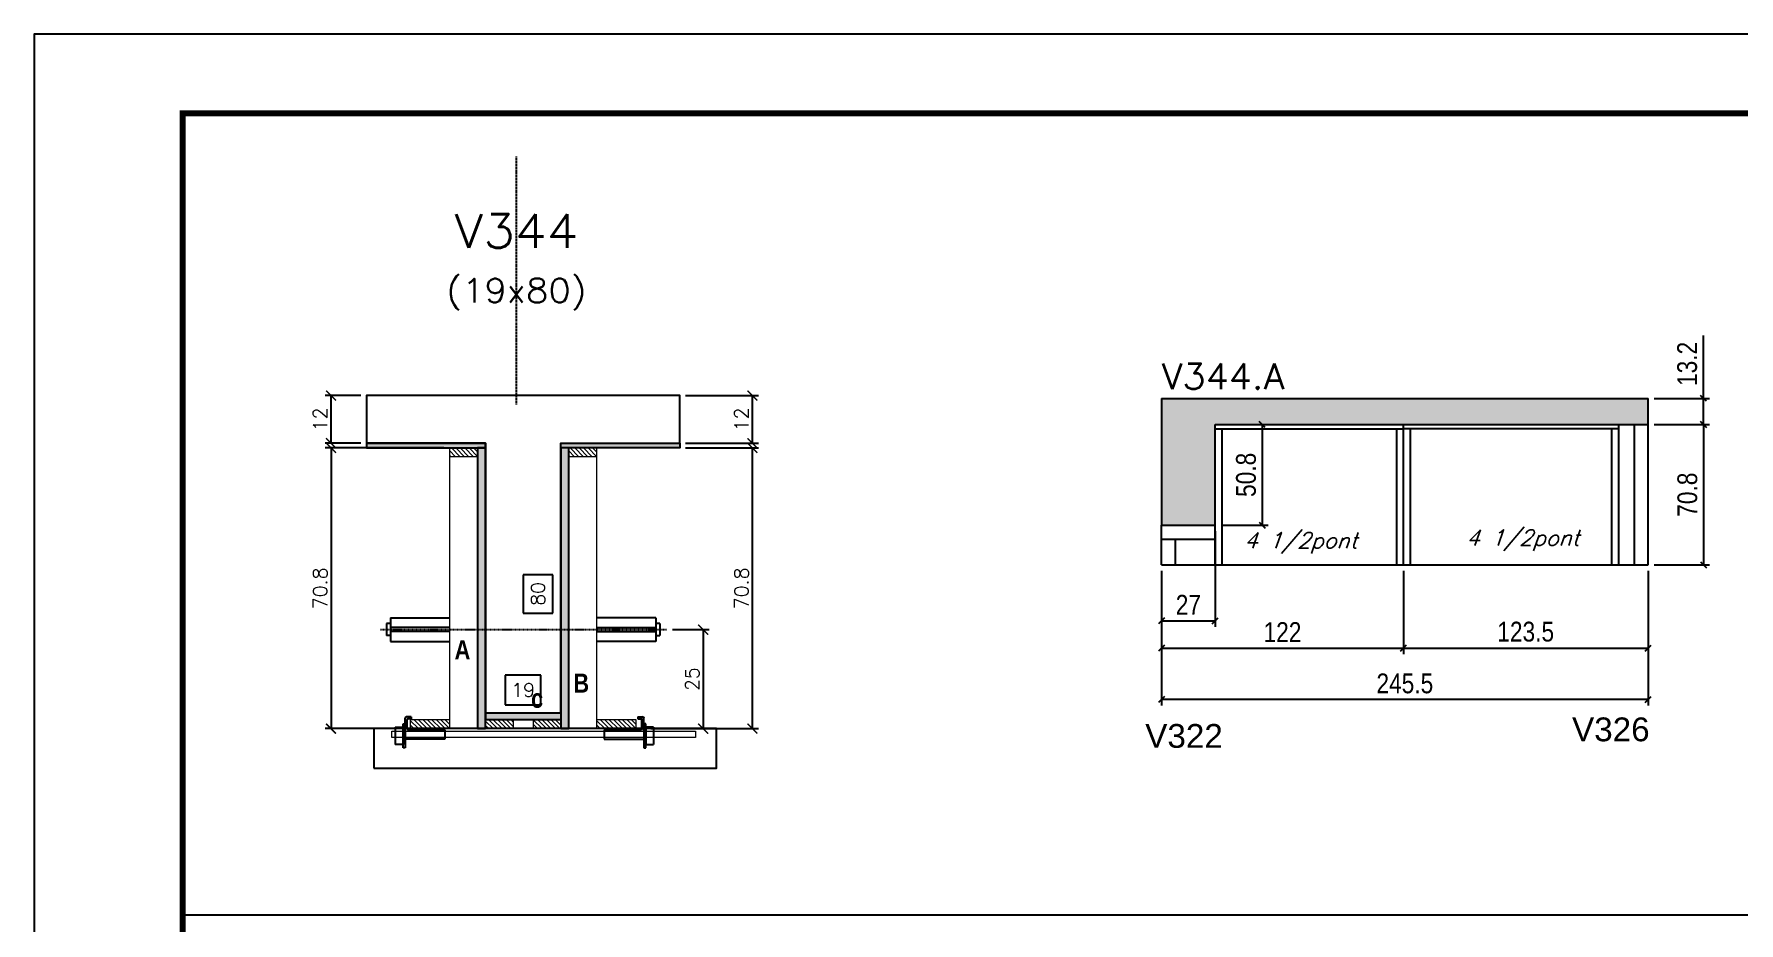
# Model space of a CAD drawing. Extents: x 137137 to 143418, y 10464 to 34486.
# Drawn here: x 141892 to 142753, y 19106 to 19554 of the extents above; entities that cross this region are included whole.
import ezdxf
from ezdxf.enums import TextEntityAlignment as Align

# ---------------------------------------------------------------- set-up
doc = ezdxf.new("R2010")
doc.units = 0
doc.linetypes.add('DASHED', pattern=[0.75, 0.5, -0.25])
doc.linetypes.add('HIDDEN', pattern=[0.375, 0.25, -0.125])
for name, color, linetype in [('5', 5, 'Continuous'), ('barrote', 251, 'Continuous'), ('COTA', 241, 'Continuous'), ('Cota Seção (2x)', 4, 'Continuous'), ('detalhes', 4, 'Continuous'), ('Painéis', 200, 'Continuous'), ('presilha', 1, 'Continuous'), ('SARR_2.2x7', 40, 'Continuous'), ('SARR_3.5x7', 81, 'Continuous'), ('TENSOR', 3, 'Continuous'), ('texto', 7, 'Continuous'), ('Texto de Titulo', 7, 'Continuous'), ('Texto Qtd Sarr', 242, 'Continuous')]:
    doc.layers.add(name, color=color, linetype=linetype)
for name, color, linetype, lineweight in [('CONCRETO', 251, 'Continuous', 25), ('Folhas', 255, 'Continuous', 9), ('Hachura', 251, 'Continuous', 9), ('Madeira', 126, 'Continuous', 18), ('SARRAFO DE PRESSAO', 251, 'DASHED', 9), ('SCO-___-LAJ', 2, 'Continuous', 0), ('Texto Seção', 7, 'Continuous', 15)]:
    doc.layers.add(name, color=color, linetype=linetype, lineweight=lineweight)
doc.layers.add('Laje_Perimetro', color=7, linetype='Continuous', plot=False)
doc.styles.add('COTA TECNICA', font='techl___.ttf', dxfattribs={"height": 10})
doc.styles.add('REGUA-120', font='ROMANS.shx', dxfattribs={"height": 15})
doc.styles.add('Romans', font='romans.shx')
doc.styles.get("Standard").update_dxf_attribs({"font": 'arial.ttf'})
doc.styles.add('TECNICA', font='techb___.ttf', dxfattribs={"height": 10})
doc.dimstyles.new('Cota Seção (2x)', dxfattribs={"dimtxt": 7, "dimasz": 5, "dimexe": 3, "dimexo": 3, "dimgap": 2, "dimtad": 3, "dimdec": 1, "dimlfac": 0.5, "dimzin": 12, "dimdsep": 46, "dimtxsty": 'Romans', "dimblk": 'ARCHTICK', "dimcen": 0, "dimclrd": 4, "dimclre": 4, "dimclrt": 1, "dimadec": 1, "dimazin": 3, "dimtfac": 1, "dimtdec": 1, "dimtmove": 0, "dimatfit": 3, "dimldrblk": 'OBLIQUE', "dimfxl": 1, "dimtolj": 1, "dimtzin": 12, "dimarcsym": 0})
doc.dimstyles.new('Cota Seção interna', dxfattribs={"dimtxt": 7, "dimasz": 6, "dimexe": 0.18, "dimexo": 2, "dimgap": -4, "dimtad": 3, "dimdec": 1, "dimlfac": 0.5, "dimzin": 12, "dimdsep": 46, "dimtxsty": 'Romans', "dimblk": 'ARCHTICK', "dimcen": 0.09, "dimse1": 1, "dimse2": 1, "dimsd1": 1, "dimsd2": 1, "dimclrd": 180, "dimclre": 5, "dimclrt": 1, "dimadec": 0, "dimazin": 3, "dimtfac": 1, "dimtdec": 1, "dimtofl": 0, "dimtmove": 0, "dimatfit": 3, "dimldrblk": 'ARCHTICK', "dimfxl": 1, "dimtolj": 1, "dimtzin": 0, "dimarcsym": 0})
doc.dimstyles.new('PAINEL', dxfattribs={"dimtxt": 10, "dimasz": 3, "dimexe": 3, "dimexo": 3, "dimgap": 3, "dimtad": 1, "dimdec": 1, "dimzin": 12, "dimdsep": 46, "dimtxsty": 'COTA TECNICA', "dimblk1": 'OBLIQUE', "dimblk2": 'OBLIQUE', "dimsah": 1, "dimcen": 0.9, "dimclrd": 4, "dimclre": 4, "dimclrt": 240, "dimadec": 1, "dimazin": 3, "dimtfac": 1, "dimtdec": 1, "dimtmove": 0, "dimatfit": 3, "dimfxl": 1, "dimtolj": 1, "dimtzin": 12, "dimarcsym": 0})

# ---------------------------------------------------------------- blocks, each defined once
blk = doc.blocks.new('9999999999')
at = {"layer": 'Folhas'}
blk.add_lwpolyline([(98138.98, 34190.21), (99623.98, 34190.21), (99623.98, 35240.21), (98138.98, 35240.21)], close=True, dxfattribs=at)
at = {"layer": 'Folhas', "color": 30, "const_width": 3}
blk.add_lwpolyline([(98213.98, 34230.21), (99583.98, 34230.21), (99583.98, 35200.21), (98213.98, 35200.21)], close=True, dxfattribs=at)
blk = doc.blocks.new('_Oblique')
at = {"color": 0, "linetype": 'ByBlock', "lineweight": -2}
blk.add_line((-0.5, -0.5), (0.5, 0.5), dxfattribs=at)
blk = doc.blocks.new('*D2137')
at = {"layer": 'COTA', "color": 4, "lineweight": -2, "ltscale": 25, "transparency": 16777216}
for p, q in [((142461.36, 19283.56), (142461.36, 19215.6)), ((142706.88, 19283.56), (142706.88, 19215.6)), ((142706.88, 19218.6), (142461.36, 19218.6))]:
    blk.add_line(p, q, dxfattribs=at)
at = {"layer": 'Defpoints', "color": 0, "ltscale": 25, "transparency": 16777216}
for p in [(142461.36, 19286.56), (142706.88, 19286.56), (142461.36, 19218.6)]:
    blk.add_point(p, dxfattribs=at)
at = {"layer": 'COTA', "color": 4, "lineweight": -2, "ltscale": 25, "transparency": 16777216, "xscale": 3, "yscale": 3, "zscale": 3, "rotation": 180}
blk.add_blockref('_Oblique', (142461.36, 19218.6), dxfattribs=at)
at = {"layer": 'COTA', "color": 4, "lineweight": -2, "ltscale": 25, "transparency": 16777216, "xscale": 3, "yscale": 3, "zscale": 3}
blk.add_blockref('_Oblique', (142706.88, 19218.6), dxfattribs=at)
at = {"layer": 'COTA', "color": 240, "ltscale": 25, "transparency": 16777216, "insert": (142584.12, 19226.71), "char_height": 10, "attachment_point": 5, "style": 'COTA TECNICA'}
blk.add_mtext('\\A1;245.5', dxfattribs=at)
blk = doc.blocks.new('*D2138')
at = {"layer": 'COTA', "color": 4, "lineweight": -2, "ltscale": 25, "transparency": 16777216}
for p, q in [((142461.36, 19283.56), (142461.36, 19241.59)), ((142583.36, 19283.56), (142583.36, 19241.59)), ((142461.36, 19244.59), (142583.36, 19244.59))]:
    blk.add_line(p, q, dxfattribs=at)
at = {"layer": 'Defpoints', "color": 0, "ltscale": 25, "transparency": 16777216}
for p in [(142461.36, 19286.56), (142583.36, 19286.56), (142583.36, 19244.59)]:
    blk.add_point(p, dxfattribs=at)
at = {"layer": 'COTA', "color": 4, "lineweight": -2, "ltscale": 25, "transparency": 16777216, "xscale": 3, "yscale": 3, "zscale": 3, "rotation": 180}
blk.add_blockref('_Oblique', (142461.36, 19244.59), dxfattribs=at)
at = {"layer": 'COTA', "color": 4, "lineweight": -2, "ltscale": 25, "transparency": 16777216, "xscale": 3, "yscale": 3, "zscale": 3}
blk.add_blockref('_Oblique', (142583.36, 19244.59), dxfattribs=at)
at = {"layer": 'COTA', "color": 240, "ltscale": 25, "transparency": 16777216, "insert": (142522.36, 19252.65), "char_height": 10, "attachment_point": 5, "style": 'COTA TECNICA'}
blk.add_mtext('\\A1;122', dxfattribs=at)
blk = doc.blocks.new('*D2102')
at = {"layer": 'COTA', "color": 4, "lineweight": -2, "ltscale": 25, "transparency": 16777216}
for p, q in [((142583.36, 19283.56), (142583.36, 19241.59)), ((142706.88, 19283.56), (142706.88, 19241.59)), ((142583.36, 19244.59), (142706.88, 19244.59))]:
    blk.add_line(p, q, dxfattribs=at)
at = {"layer": 'Defpoints', "color": 0, "ltscale": 25, "transparency": 16777216}
for p in [(142583.36, 19286.56), (142706.88, 19286.56), (142706.88, 19244.59)]:
    blk.add_point(p, dxfattribs=at)
at = {"layer": 'COTA', "color": 4, "lineweight": -2, "ltscale": 25, "transparency": 16777216, "xscale": 3, "yscale": 3, "zscale": 3, "rotation": 180}
blk.add_blockref('_Oblique', (142583.36, 19244.59), dxfattribs=at)
at = {"layer": 'COTA', "color": 4, "lineweight": -2, "ltscale": 25, "transparency": 16777216, "xscale": 3, "yscale": 3, "zscale": 3}
blk.add_blockref('_Oblique', (142706.88, 19244.59), dxfattribs=at)
at = {"layer": 'COTA', "color": 240, "ltscale": 25, "transparency": 16777216, "insert": (142645.12, 19252.81), "char_height": 10, "attachment_point": 5, "style": 'COTA TECNICA'}
blk.add_mtext('\\A1;123.5', dxfattribs=at)
blk = doc.blocks.new('*D2139')
at = {"layer": 'COTA', "color": 4, "lineweight": -2, "ltscale": 25, "transparency": 16777216}
for p, q in [((142709.88, 19357.36), (142737.87, 19357.36)), ((142734.87, 19357.36), (142734.87, 19286.56)), ((142709.88, 19286.56), (142737.87, 19286.56))]:
    blk.add_line(p, q, dxfattribs=at)
at = {"layer": 'Defpoints', "color": 0, "ltscale": 25, "transparency": 16777216}
for p in [(142706.88, 19357.36), (142706.88, 19286.56), (142734.87, 19286.56)]:
    blk.add_point(p, dxfattribs=at)
at = {"layer": 'COTA', "color": 4, "lineweight": -2, "ltscale": 25, "transparency": 16777216, "xscale": 3, "yscale": 3, "zscale": 3}
for p, rotation in [((142734.87, 19357.36), 90), ((142734.87, 19286.56), 270)]:
    blk.add_blockref('_Oblique', p, dxfattribs=dict(at, rotation=rotation))
at = {"layer": 'COTA', "color": 240, "ltscale": 25, "transparency": 16777216, "insert": (142726.75, 19321.96), "char_height": 10, "attachment_point": 5, "rotation": 90, "style": 'COTA TECNICA'}
blk.add_mtext('\\A1;70.8', dxfattribs=at)
blk = doc.blocks.new('*D2140')
at = {"layer": 'COTA', "color": 4, "lineweight": -2, "ltscale": 25, "transparency": 16777216}
for p, q in [((142734.87, 19370.56), (142734.87, 19402.3)), ((142709.88, 19370.56), (142737.87, 19370.56)), ((142734.87, 19357.36), (142734.87, 19370.56)), ((142709.88, 19357.36), (142737.87, 19357.36))]:
    blk.add_line(p, q, dxfattribs=at)
at = {"layer": 'Defpoints', "color": 0, "ltscale": 25, "transparency": 16777216}
for p in [(142706.88, 19370.56), (142734.87, 19370.56), (142706.88, 19357.36)]:
    blk.add_point(p, dxfattribs=at)
at = {"layer": 'COTA', "color": 4, "lineweight": -2, "ltscale": 25, "transparency": 16777216, "xscale": 3, "yscale": 3, "zscale": 3}
for p, rotation in [((142734.87, 19370.56), 90), ((142734.87, 19357.36), 270)]:
    blk.add_blockref('_Oblique', p, dxfattribs=dict(at, rotation=rotation))
at = {"layer": 'COTA', "color": 240, "ltscale": 25, "transparency": 16777216, "insert": (142726.65, 19387.93), "char_height": 10, "attachment_point": 5, "rotation": 90, "style": 'COTA TECNICA'}
blk.add_mtext('\\A1;13.2', dxfattribs=at)
blk = doc.blocks.new('*D2141')
at = {"layer": 'COTA', "color": 4, "lineweight": -2, "ltscale": 25, "transparency": 16777216}
for p, q in [((142491.36, 19357.36), (142515.12, 19357.36)), ((142512.12, 19357.36), (142512.12, 19306.56)), ((142491.36, 19306.56), (142515.12, 19306.56))]:
    blk.add_line(p, q, dxfattribs=at)
at = {"layer": 'Defpoints', "color": 0, "ltscale": 25, "transparency": 16777216}
for p in [(142488.36, 19357.36), (142488.36, 19306.56), (142512.12, 19306.56)]:
    blk.add_point(p, dxfattribs=at)
at = {"layer": 'COTA', "color": 4, "lineweight": -2, "ltscale": 25, "transparency": 16777216, "xscale": 3, "yscale": 3, "zscale": 3}
for p, rotation in [((142512.12, 19357.36), 90), ((142512.12, 19306.56), 270)]:
    blk.add_blockref('_Oblique', p, dxfattribs=dict(at, rotation=rotation))
at = {"layer": 'COTA', "color": 240, "ltscale": 25, "transparency": 16777216, "insert": (142503.99, 19331.96), "char_height": 10, "attachment_point": 5, "rotation": 90, "style": 'COTA TECNICA'}
blk.add_mtext('\\A1;50.8', dxfattribs=at)
blk = doc.blocks.new('*D2142')
at = {"layer": 'COTA', "color": 4, "lineweight": -2, "ltscale": 25, "transparency": 16777216}
for p, q in [((142488.36, 19303.56), (142488.36, 19255.35)), ((142461.36, 19283.56), (142461.36, 19255.35)), ((142461.36, 19258.35), (142488.36, 19258.35))]:
    blk.add_line(p, q, dxfattribs=at)
at = {"layer": 'Defpoints', "color": 0, "ltscale": 25, "transparency": 16777216}
for p in [(142488.36, 19306.56), (142461.36, 19286.56), (142488.36, 19258.35)]:
    blk.add_point(p, dxfattribs=at)
at = {"layer": 'COTA', "color": 4, "lineweight": -2, "ltscale": 25, "transparency": 16777216, "xscale": 3, "yscale": 3, "zscale": 3, "rotation": 180}
blk.add_blockref('_Oblique', (142461.36, 19258.35), dxfattribs=at)
at = {"layer": 'COTA', "color": 4, "lineweight": -2, "ltscale": 25, "transparency": 16777216, "xscale": 3, "yscale": 3, "zscale": 3}
blk.add_blockref('_Oblique', (142488.36, 19258.35), dxfattribs=at)
at = {"layer": 'COTA', "color": 240, "ltscale": 25, "transparency": 16777216, "insert": (142474.86, 19266.42), "char_height": 10, "attachment_point": 5, "style": 'COTA TECNICA'}
blk.add_mtext('\\A1;27', dxfattribs=at)
blk = doc.blocks.new('_ArchTick')
at = {"color": 0, "linetype": 'ByBlock', "const_width": 0.15}
blk.add_lwpolyline([(-0.5, -0.5), (0.5, 0.5)], dxfattribs=at)
blk = doc.blocks.new('*D2103')
at = {"layer": 'COTA', "color": 4, "lineweight": -2, "transparency": 16777216}
for p, q in [((142221.12, 19345.53), (142257.84, 19345.53)), ((142254.84, 19203.93), (142254.84, 19345.53)), ((142203.52, 19203.93), (142257.84, 19203.93))]:
    blk.add_line(p, q, dxfattribs=at)
at = {"layer": 'Defpoints', "color": 0, "transparency": 16777216}
for p in [(142218.12, 19345.53), (142254.84, 19345.53), (142200.52, 19203.93)]:
    blk.add_point(p, dxfattribs=at)
at = {"layer": 'COTA', "color": 4, "lineweight": -2, "transparency": 16777216, "xscale": 5, "yscale": 5, "zscale": 5}
for p, rotation in [((142254.84, 19345.53), 90), ((142254.84, 19203.93), 270)]:
    blk.add_blockref('_ArchTick', p, dxfattribs=dict(at, rotation=rotation))
at = {"layer": 'COTA', "color": 1, "transparency": 16777216, "insert": (142249.34, 19274.73), "char_height": 7, "attachment_point": 5, "rotation": 90, "style": 'Romans'}
blk.add_mtext('\\A1;70.8', dxfattribs=at)
blk = doc.blocks.new('*D2104')
at = {"layer": 'COTA', "color": 4, "lineweight": -2, "transparency": 16777216}
for p, q in [((142221.12, 19371.93), (142257.84, 19371.93)), ((142254.84, 19347.93), (142254.84, 19371.93)), ((142221.12, 19347.93), (142257.84, 19347.93))]:
    blk.add_line(p, q, dxfattribs=at)
at = {"layer": 'Defpoints', "color": 0, "transparency": 16777216}
for p in [(142218.12, 19371.93), (142254.84, 19371.93), (142218.12, 19347.93)]:
    blk.add_point(p, dxfattribs=at)
at = {"layer": 'COTA', "color": 4, "lineweight": -2, "transparency": 16777216, "xscale": 5, "yscale": 5, "zscale": 5}
for p, rotation in [((142254.84, 19371.93), 90), ((142254.84, 19347.93), 270)]:
    blk.add_blockref('_ArchTick', p, dxfattribs=dict(at, rotation=rotation))
at = {"layer": 'COTA', "color": 1, "transparency": 16777216, "insert": (142249.34, 19359.93), "char_height": 7, "attachment_point": 5, "rotation": 90, "style": 'Romans'}
blk.add_mtext('\\A1;12', dxfattribs=at)
blk = doc.blocks.new('*D2105')
at = {"layer": 'Cota Seção (2x)', "color": 180, "lineweight": -2, "transparency": 16777216}
for p, q in [((142154.12, 19281.59), (142139.12, 19281.59)), ((142139.12, 19281.59), (142139.12, 19262.26)), ((142154.12, 19262.26), (142154.12, 19281.59)), ((142139.12, 19262.26), (142154.12, 19262.26))]:
    blk.add_line(p, q, dxfattribs=at)
at = {"layer": 'Defpoints', "color": 0, "transparency": 16777216}
for p in [(142158.12, 19371.93), (142158.12, 19371.93), (142158.12, 19211.93)]:
    blk.add_point(p, dxfattribs=at)
at = {"layer": 'Cota Seção (2x)', "color": 1, "transparency": 16777216, "insert": (142146.62, 19271.93), "char_height": 7, "attachment_point": 5, "rotation": 90, "style": 'Romans'}
blk.add_mtext('\\A1;80', dxfattribs=at)
blk = doc.blocks.new('PRESILHA METÁLICA 1')
at = {"layer": 'presilha'}
for p, q in [((0, 13), (6, 13)), ((0, 13), (0, 0)), ((6, 15.5), (7.5, 15.5)), ((6, -2.5), (6, 15.5)), ((6, 13), (6, 0)), ((7.5, 10.6), (7.5, 19.9)), ((7.5, 15.5), (7.5, -2.5)), ((12, 21), (8.6, 21)), ((9, 11.6), (9, 18.9)), ((12, 19.5), (9.6, 19.5)), ((12, 21), (12, 19.5)), ((6, 0), (0, 0)), ((37.5, 4.1), (7.5, 4.1)), ((37.5, 11), (9.6, 11)), ((37.5, 11), (37.5, 4.1)), ((7.5, -2.5), (6, -2.5))]:
    blk.add_line(p, q, dxfattribs=at)
for centre, radius, start, end in [((8.6, 19.9), 1.14, 90, 180), ((9.6, 18.9), 0.57, 90, 180), ((9.6, 11.6), 0.57, 180, 270)]:
    blk.add_arc(centre, radius, start, end, dxfattribs=at)
blk = doc.blocks.new('*D2106')
at = {"layer": 'Cota Seção (2x)', "color": 180, "lineweight": -2, "transparency": 16777216}
for p, q in [((142148.12, 19230.93), (142130.12, 19230.93)), ((142130.12, 19230.93), (142130.12, 19215.93)), ((142148.12, 19215.93), (142148.12, 19230.93)), ((142130.12, 19215.93), (142148.12, 19215.93))]:
    blk.add_line(p, q, dxfattribs=at)
at = {"layer": 'Defpoints', "color": 0, "transparency": 16777216}
for p in [(142158.12, 19211.93), (142120.12, 19203.93), (142158.12, 19203.93)]:
    blk.add_point(p, dxfattribs=at)
at = {"layer": 'Cota Seção (2x)', "color": 1, "transparency": 16777216, "insert": (142139.12, 19223.43), "char_height": 7, "attachment_point": 5, "style": 'Romans'}
blk.add_mtext('\\A1;19', dxfattribs=at)
blk = doc.blocks.new('*D2107')
at = {"layer": 'COTA', "color": 4, "lineweight": -2, "transparency": 16777216}
for p, q in [((142099.12, 19345.53), (142039.15, 19345.53)), ((142042.15, 19345.53), (142042.15, 19203.93)), ((142099.12, 19203.93), (142039.15, 19203.93))]:
    blk.add_line(p, q, dxfattribs=at)
at = {"layer": 'Defpoints', "color": 0, "transparency": 16777216}
for p in [(142102.12, 19345.53), (142042.15, 19203.93), (142102.12, 19203.93)]:
    blk.add_point(p, dxfattribs=at)
at = {"layer": 'COTA', "color": 4, "lineweight": -2, "transparency": 16777216, "xscale": 5, "yscale": 5, "zscale": 5}
for p, rotation in [((142042.15, 19345.53), 90), ((142042.15, 19203.93), 270)]:
    blk.add_blockref('_ArchTick', p, dxfattribs=dict(at, rotation=rotation))
at = {"layer": 'COTA', "color": 1, "transparency": 16777216, "insert": (142036.65, 19274.73), "char_height": 7, "attachment_point": 5, "rotation": 90, "style": 'Romans'}
blk.add_mtext('\\A1;70.8', dxfattribs=at)
blk = doc.blocks.new('*D2108')
at = {"layer": 'COTA', "color": 4, "lineweight": -2, "transparency": 16777216}
for p, q in [((142214.42, 19253.9), (142232.98, 19253.9)), ((142229.98, 19253.9), (142229.98, 19203.93)), ((142214.42, 19203.93), (142232.98, 19203.93))]:
    blk.add_line(p, q, dxfattribs=at)
at = {"layer": 'Defpoints', "color": 0, "transparency": 16777216}
for p in [(142211.42, 19253.9), (142211.42, 19203.93), (142229.98, 19203.93)]:
    blk.add_point(p, dxfattribs=at)
at = {"layer": 'COTA', "color": 4, "lineweight": -2, "transparency": 16777216, "xscale": 5, "yscale": 5, "zscale": 5}
for p, rotation in [((142229.98, 19253.9), 90), ((142229.98, 19203.93), 270)]:
    blk.add_blockref('_ArchTick', p, dxfattribs=dict(at, rotation=rotation))
at = {"layer": 'COTA', "color": 1, "transparency": 16777216, "insert": (142224.48, 19228.91), "char_height": 7, "attachment_point": 5, "rotation": 90, "style": 'Romans'}
blk.add_mtext('\\A1;25', dxfattribs=at)
blk = doc.blocks.new('titulo1')
at = {"layer": 'Defpoints', "color": 252, "linetype": 'HIDDEN', "ltscale": 2}
blk.add_line((0, 0), (0, 125), dxfattribs=at)
at = {"layer": 'Defpoints', "style": 'Romans', "oblique": 15}
blk.add_attdef('FOLHA', text='', height=10, dxfattribs=at).set_placement((0, 15.58), align=Align.MIDDLE_CENTER)
at = {"layer": 'Texto Qtd Sarr', "color": 3, "style": 'Romans', "oblique": 15}
for tag, height, p in [('TITULO', 17, (0, 71.45)), ('SEÇÃO', 12, (0, 41.55))]:
    blk.add_attdef(tag, text='', height=height, dxfattribs=at).set_placement(p, align=Align.MIDDLE_CENTER)
blk = doc.blocks.new('*D2143')
at = {"layer": 'COTA', "color": 4, "lineweight": -2, "transparency": 16777216}
for p, q in [((142057.12, 19371.93), (142039.15, 19371.93)), ((142042.15, 19347.93), (142042.15, 19371.93)), ((142057.12, 19347.93), (142039.15, 19347.93))]:
    blk.add_line(p, q, dxfattribs=at)
at = {"layer": 'Defpoints', "color": 0, "transparency": 16777216}
for p in [(142042.15, 19371.93), (142060.12, 19371.93), (142060.12, 19347.93)]:
    blk.add_point(p, dxfattribs=at)
at = {"layer": 'COTA', "color": 4, "lineweight": -2, "transparency": 16777216, "xscale": 5, "yscale": 5, "zscale": 5}
for p, rotation in [((142042.15, 19371.93), 90), ((142042.15, 19347.93), 270)]:
    blk.add_blockref('_ArchTick', p, dxfattribs=dict(at, rotation=rotation))
at = {"layer": 'COTA', "color": 1, "transparency": 16777216, "insert": (142036.65, 19359.93), "char_height": 7, "attachment_point": 5, "rotation": 90, "style": 'Romans'}
blk.add_mtext('\\A1;12', dxfattribs=at)

msp = doc.modelspace()

# ---------------------------------------------------------------- hatches: boundary and pattern name
at = {"layer": 'COTA', "ltscale": 25}
h = msp.add_hatch(dxfattribs=at)
h.set_pattern_fill('AR-CONC', color=256, scale=0.03)
h.set_pattern_definition([(50, (-199.16, -6636.3816), (5.46554007, -0.47817257), [0.5715, -6.2865]), (355, (-199.16, -6636.3816), (-1.05730264, 5.73170536), [0.4572, -5.02921753]), (100.4514447, (-198.7047, -6636.4215), (4.40823741, 5.25353256), [0.48570026, -5.34270734]), (46.1842, (-199.16, -6634.8576), (8.13237123, -1.26126984), [0.85725, -9.42975]), (96.6355576, (-198.4825, -6634.963), (7.122124, 7.42278374), [0.7285507, -8.01406824]), (351.184151, (-199.16, -6634.858), (7.122124, 7.42278374), [0.685799, -7.54379196]), (21, (-198.398, -6635.2386), (4.54843174, -3.06795595), [0.5715, -6.2865]), (326, (-198.398, -6635.2386), (1.85406085, 5.52563898), [0.4572, -5.0292]), (71.451445, (-198.019, -6635.4943), (6.40249258, 2.45768307), [0.48570026, -5.34269813]), (37.5, (-199.1602, -6636.3816), (0.092658098, 2.536651166), [0, -4.96824, 0, -5.1054, 0, -5.04825]), (7.5, (-199.1602, -6636.3816), (2.004589875, 3.005417245), [0, -2.91084, 0, -4.85394, 0, -1.92405]), (327.5, (-200.8594, -6636.3816), (4.067717855, -0.17186232), [0, -1.905, 0, -5.9436, 0, -7.8867]), (317.5, (-201.6214, -6636.3816), (4.44387544, 0.76279473), [0, -2.4765, 0, -3.94716, 0, -5.6007])])
h.paths.add_polyline_path([(142461.36, 19370.56), (142461.36, 19306.56), (142488.36, 19306.56), (142488.36, 19357.36), (142706.88, 19357.36), (142706.88, 19370.56)])
at = {"layer": 'Hachura'}
h = msp.add_hatch(color=256, dxfattribs=at)
h.dxf.hatch_style = 1
h.paths.add_polyline_path([(142120.12, 19345.53), (142120.12, 19347.93), (142060.12, 19347.93), (142060.12, 19345.53)])
h = msp.add_hatch(dxfattribs=at)
h.set_pattern_fill('ANSI31', color=256, scale=0.5, angle=270, style=0)
h.set_pattern_definition([(315, (165007.9402, 11037.8815), (1.12253202, 1.12253202), [])])
h.paths.add_polyline_path([(142102.12, 19341.13), (142102.12, 19345.53), (142116.12, 19345.53), (142116.12, 19341.13)])
h = msp.add_hatch(color=256, dxfattribs=at)
h.dxf.hatch_style = 1
h.paths.add_polyline_path([(142120.12, 19345.53), (142116.12, 19345.53), (142116.12, 19203.93), (142120.12, 19203.93)])
h = msp.add_hatch(color=256, dxfattribs=at)
h.dxf.hatch_style = 1
h.paths.add_polyline_path([(142158.12, 19345.53), (142158.12, 19347.93), (142218.12, 19347.93), (142218.12, 19345.53)])
h = msp.add_hatch(color=256, dxfattribs=at)
h.dxf.hatch_style = 1
h.paths.add_polyline_path([(142162.12, 19345.53), (142158.12, 19345.53), (142158.12, 19203.93), (142162.12, 19203.93)])
h = msp.add_hatch(dxfattribs=at)
h.set_pattern_fill('ANSI31', color=256, scale=0.5, angle=270, style=0)
h.set_pattern_definition([(315, (165067.9402, 11037.8815), (1.12253202, 1.12253202), [])])
h.paths.add_polyline_path([(142162.12, 19341.13), (142162.12, 19345.53), (142176.12, 19345.53), (142176.12, 19341.13)])
h = msp.add_hatch(dxfattribs=at)
h.set_pattern_fill('ANSI31', color=256, scale=0.5, angle=270, style=0)
h.set_pattern_definition([(315, (164973.9402, 10974.2815), (1.12253202, 1.12253202), [])])
h.paths.add_polyline_path([(142102.12, 19203.93), (142102.12, 19208.33), (142082.12, 19208.33), (142082.12, 19203.93)])
h = msp.add_hatch(color=256, dxfattribs=at)
h.dxf.hatch_style = 1
h.paths.add_polyline_path([(142120.12, 19208.33), (142120.12, 19211.93), (142158.12, 19211.93), (142158.12, 19208.33)])
h = msp.add_hatch(dxfattribs=at)
h.set_pattern_fill('ANSI31', color=256, scale=0.5, angle=270, style=0)
h.set_pattern_definition([(315, (165076.7423, 10974.2815), (1.12253202, 1.12253202), [])])
h.paths.add_polyline_path([(142120.12, 19203.93), (142120.12, 19208.33), (142134.12, 19208.33), (142134.12, 19203.93)])
h = msp.add_hatch(dxfattribs=at)
h.set_pattern_fill('ANSI31', color=256, scale=0.5, angle=270, style=0)
h.set_pattern_definition([(315, (165076.7402, 10974.2815), (1.12253202, 1.12253202), [])])
h.paths.add_polyline_path([(142158.12, 19203.93), (142158.12, 19208.33), (142144.12, 19208.33), (142144.12, 19203.93)])
h = msp.add_hatch(dxfattribs=at)
h.set_pattern_fill('ANSI31', color=256, scale=0.5, angle=270, style=0)
h.set_pattern_definition([(315, (165067.9402, 10974.2815), (1.12253202, 1.12253202), [])])
h.paths.add_polyline_path([(142196.12, 19203.93), (142196.12, 19208.33), (142176.12, 19208.33), (142176.12, 19203.93)])

# ---------------------------------------------------------------- linework, layer by layer
at = {"ltscale": 3}
for p, q in [((142070.12, 19256.9), (142070.12, 19250.9)), ((142072.12, 19256.9), (142070.12, 19256.9)), ((142072.12, 19259.9), (142072.12, 19247.9)), ((142072.12, 19259.9), (142102.12, 19259.9)), ((142206.12, 19259.9), (142176.12, 19259.9)), ((142206.12, 19259.9), (142206.12, 19247.9)), ((142208.12, 19256.9), (142206.12, 19256.9)), ((142208.12, 19256.9), (142208.12, 19250.9)), ((142072.12, 19250.9), (142070.12, 19250.9)), ((142102.12, 19254.9), (142072.12, 19254.9)), ((142102.12, 19252.9), (142072.12, 19252.9)), ((142072.12, 19247.9), (142102.12, 19247.9)), ((142176.12, 19254.9), (142206.12, 19254.9)), ((142176.12, 19252.9), (142206.12, 19252.9)), ((142206.12, 19247.9), (142176.12, 19247.9)), ((142206.12, 19250.9), (142208.12, 19250.9))]:
    msp.add_line(p, q, dxfattribs=at)
at = {"layer": 'barrote'}
msp.add_lwpolyline([(142063.76, 19183.93), (142236.72, 19183.93), (142236.72, 19203.93), (142063.76, 19203.93)], close=True, dxfattribs=at)
at = {"layer": 'CONCRETO'}
msp.add_lwpolyline([(142120.12, 19347.93), (142120.12, 19208.33), (142120.12, 19208.33), (142120.12, 19211.93), (142158.12, 19211.93), (142158.12, 19347.93), (142218.12, 19347.93), (142218.12, 19371.93), (142158.12, 19371.93), (142158.12, 19371.93), (142120.12, 19371.93), (142060.12, 19371.93), (142060.12, 19347.93)], close=True, dxfattribs=at)
at = {"layer": 'COTA', "linetype": 'ByBlock'}
for p, q in [((142461.36, 19370.56), (142706.88, 19370.56)), ((142706.88, 19357.36), (142706.88, 19370.56)), ((141967.29, 19110.07), (143337.29, 19110.07))]:
    msp.add_line(p, q, dxfattribs=at)
at = {"layer": 'COTA', "ltscale": 25}
msp.add_line((142461.36, 19370.56), (142461.36, 19306.56), dxfattribs=at)
at = {"layer": 'Laje_Perimetro'}
msp.add_lwpolyline([(143377.29, 19554.3), (141892.29, 19554.3), (141892.29, 18504.3), (143377.29, 18504.3)], close=True, dxfattribs=at)
at = {"layer": 'Madeira'}
for points in [[(142102.12, 19341.13), (142102.12, 19345.53), (142116.12, 19345.53), (142116.12, 19341.13)], [(142102.12, 19345.53), (142116.12, 19345.53), (142116.12, 19203.93), (142102.12, 19203.93)], [(142162.12, 19341.13), (142162.12, 19345.53), (142176.12, 19345.53), (142176.12, 19341.13)], [(142162.12, 19345.53), (142176.12, 19345.53), (142176.12, 19203.93), (142162.12, 19203.93)], [(142102.12, 19203.93), (142102.12, 19208.33), (142082.12, 19208.33), (142082.12, 19203.93)], [(142120.12, 19203.93), (142120.12, 19208.33), (142134.12, 19208.33), (142134.12, 19203.93)], [(142158.12, 19203.93), (142158.12, 19208.33), (142144.12, 19208.33), (142144.12, 19203.93)], [(142196.12, 19203.93), (142196.12, 19208.33), (142176.12, 19208.33), (142176.12, 19203.93)]]:
    msp.add_lwpolyline(points, close=True, dxfattribs=at)
at = {"layer": 'Painéis'}
for p, q in [((142488.36, 19357.36), (142706.88, 19357.36)), ((142461.36, 19286.56), (142706.88, 19286.56))]:
    msp.add_line(p, q, dxfattribs=at)
at = {"layer": 'Painéis', "ltscale": 25}
for p, q in [((142488.36, 19306.56), (142488.36, 19357.36)), ((142583.36, 19286.56), (142583.36, 19357.36)), ((142706.88, 19286.56), (142706.88, 19357.36)), ((142461.36, 19306.56), (142488.36, 19306.56)), ((142461.36, 19286.56), (142461.36, 19306.56))]:
    msp.add_line(p, q, dxfattribs=at)
at = {"layer": 'Painéis'}
for points in [[(142120.12, 19345.53), (142120.12, 19347.93), (142060.12, 19347.93), (142060.12, 19345.53)], [(142120.12, 19345.53), (142116.12, 19345.53), (142116.12, 19203.93), (142120.12, 19203.93)], [(142158.12, 19345.53), (142158.12, 19347.93), (142218.12, 19347.93), (142218.12, 19345.53)], [(142162.12, 19345.53), (142158.12, 19345.53), (142158.12, 19203.93), (142162.12, 19203.93)], [(142120.12, 19208.33), (142120.12, 19211.93), (142158.12, 19211.93), (142158.12, 19208.33)]]:
    msp.add_lwpolyline(points, close=True, dxfattribs=at)
at = {"layer": 'SARR_2.2x7', "linetype": 'Continuous'}
for p, q in [((142488.36, 19355.16), (142583.36, 19355.16)), ((142691.88, 19355.16), (142583.36, 19355.16)), ((142699.88, 19357.36), (142699.88, 19286.56)), ((142461.36, 19299.56), (142488.36, 19299.56)), ((142468.36, 19286.56), (142468.36, 19299.56))]:
    msp.add_line(p, q, dxfattribs=at)
at = {"layer": 'SARR_3.5x7'}
for p, q in [((142488.36, 19286.56), (142488.36, 19355.16)), ((142491.86, 19286.56), (142491.86, 19355.16)), ((142579.86, 19355.16), (142579.86, 19286.56)), ((142586.86, 19355.16), (142586.86, 19286.56)), ((142688.38, 19355.16), (142688.38, 19286.56)), ((142691.88, 19357.36), (142691.88, 19286.56))]:
    msp.add_line(p, q, dxfattribs=at)
at = {"layer": 'SCO-___-LAJ', "color": 1}
msp.add_lwpolyline([(142072.76, 19202.59), (142226.06, 19202.59), (142226.06, 19199.39), (142072.76, 19199.39)], close=True, dxfattribs=at)
at = {"layer": 'TENSOR', "linetype": 'HIDDEN', "ltscale": 0.5}
msp.add_line((142067.12, 19253.9), (142211.42, 19253.9), dxfattribs=at)

# ---------------------------------------------------------------- block references
at = {"layer": 'presilha', "yscale": 0.6666666666666666, "zscale": 0.6666666666666666}
for p, xscale in [((142074.54, 19195.96), 0.6666666666666666), ((142204.99, 19195.96), -0.6666666666666666)]:
    msp.add_blockref('PRESILHA METÁLICA 1', p, dxfattribs=dict(at, xscale=xscale))
at = {"layer": 'SARRAFO DE PRESSAO', "color": 6, "linetype": 'ByBlock'}
msp.add_blockref('9999999999', (43753.31, -15685.91), dxfattribs=at)
at = {"layer": 'Texto Seção'}
ref = msp.add_blockref('titulo1', (142135.73, 19367.49), dxfattribs=at)
ref.add_attrib('TITULO', 'V344', dxfattribs={"layer": 'Texto de Titulo', "color": 7, "height": 17, "style": 'Romans', "width": 1.1}).set_placement((142135.73, 19454.99), align=Align.MIDDLE_CENTER)
ref.add_attrib('SEÇÃO', '(19x80)', dxfattribs={"layer": 'Texto de Titulo', "color": 7, "height": 12, "style": 'Romans', "width": 1.1}).set_placement((142135.73, 19424.99), align=Align.MIDDLE_CENTER)

# ---------------------------------------------------------------- texts
at = {"layer": '5', "linetype": 'Continuous'}
for s, p in [('V322', (142453.1, 19194.27)), ('V326', (142668.52, 19197.57))]:
    msp.add_text(s, height=12, rotation=359.99996, dxfattribs=at).set_placement(p)
at = {"layer": 'detalhes', "style": 'TECNICA'}
for s, p in [('A', (142104.52, 19238.96)), ('B', (142164.48, 19222.11)), ('c', (142143.1, 19214.42))]:
    msp.add_text(s, height=9.6, dxfattribs=at).set_placement(p)
at = {"layer": 'texto', "color": 2, "char_height": 8, "attachment_point": 5, "style": 'Romans'}
for insert in [(142531.59, 19297.6), (142643.68, 19298.92)]:
    msp.add_mtext('{\\Q19;\\C256;4 1/2pont}', dxfattribs=dict(at, insert=insert))
at = {"layer": 'Texto Seção', "style": 'REGUA-120', "width": 1.05}
msp.add_text('V344.A', height=13, dxfattribs=at).set_placement((142461.34, 19375.17))

# ---------------------------------------------------------------- dimensions: what is measured, and where the dimension line sits
at = {"layer": 'COTA', "ltscale": 25}
for base, p1, p2, picture, middle in [((142734.87, 19370.56), (142706.88, 19357.36), (142706.88, 19370.56), '*D2140', (142726.65, 19387.93)), ((142512.12, 19306.56), (142488.36, 19357.36), (142488.36, 19306.56), '*D2141', (142503.99, 19331.96)), ((142734.87, 19286.56), (142706.88, 19357.36), (142706.88, 19286.56), '*D2139', (142726.75, 19321.96))]:
    dim = msp.add_linear_dim(base=base, p1=p1, p2=p2, angle=90, dimstyle='PAINEL', dxfattribs=at)
    dim.commit()
    dim.dimension.update_dxf_attribs({"geometry": picture, "text_midpoint": middle})
at = {"layer": 'COTA'}
for base, p1, p2, picture, middle in [((142042.15, 19371.93), (142060.12, 19347.93), (142060.12, 19371.93), '*D2143', (142036.65, 19359.93)), ((142254.84, 19371.93), (142218.12, 19347.93), (142218.12, 19371.93), '*D2104', (142249.34, 19359.93)), ((142042.15, 19203.93), (142102.12, 19345.53), (142102.12, 19203.93), '*D2107', (142036.65, 19274.73)), ((142254.84, 19345.53), (142200.52, 19203.93), (142218.12, 19345.53), '*D2103', (142249.34, 19274.73)), ((142229.98, 19203.93), (142211.42, 19253.9), (142211.42, 19203.93), '*D2108', (142224.48, 19228.91))]:
    dim = msp.add_linear_dim(base=base, p1=p1, p2=p2, angle=90, dimstyle='Cota Seção (2x)', dxfattribs=at)
    dim.commit()
    dim.dimension.update_dxf_attribs({"geometry": picture, "text_midpoint": middle})
at = {"layer": 'COTA', "ltscale": 25}
for base, p1, p2, picture, middle in [((142488.36, 19258.35), (142461.36, 19286.56), (142488.36, 19306.56), '*D2142', (142474.86, 19266.42)), ((142461.36, 19218.6), (142706.88, 19286.56), (142461.36, 19286.56), '*D2137', (142584.12, 19226.71)), ((142583.36, 19244.59), (142461.36, 19286.56), (142583.36, 19286.56), '*D2138', (142522.36, 19252.65))]:
    dim = msp.add_linear_dim(base=base, p1=p1, p2=p2, dimstyle='PAINEL', dxfattribs=at)
    dim.commit()
    dim.dimension.update_dxf_attribs({"geometry": picture, "text_midpoint": middle})
dim = msp.add_linear_dim(base=(142706.88, 19244.59), p1=(142583.36, 19286.56), p2=(142706.88, 19286.56), dimstyle='PAINEL', override={"dimtmove": 1}, dxfattribs=at)
dim.commit()
dim.dimension.update_dxf_attribs({"geometry": '*D2102', "text_midpoint": (142645.12, 19252.81)})
at = {"layer": 'Cota Seção (2x)'}
dim = msp.add_linear_dim(base=(142158.12, 19371.93), p1=(142158.12, 19211.93), p2=(142158.12, 19371.93), angle=90, dimstyle='Cota Seção interna', dxfattribs=at)
dim.commit()
dim.dimension.update_dxf_attribs({"geometry": '*D2105', "text_midpoint": (142158.12, 19271.93), "dimtype": 160})
dim = msp.add_linear_dim(base=(142158.12, 19211.93), p1=(142120.12, 19203.93), p2=(142158.12, 19203.93), dimstyle='Cota Seção interna', dxfattribs=at)
dim.commit()
dim.dimension.update_dxf_attribs({"geometry": '*D2106', "text_midpoint": (142139.12, 19223.43)})

doc.saveas('drawing.dxf')
